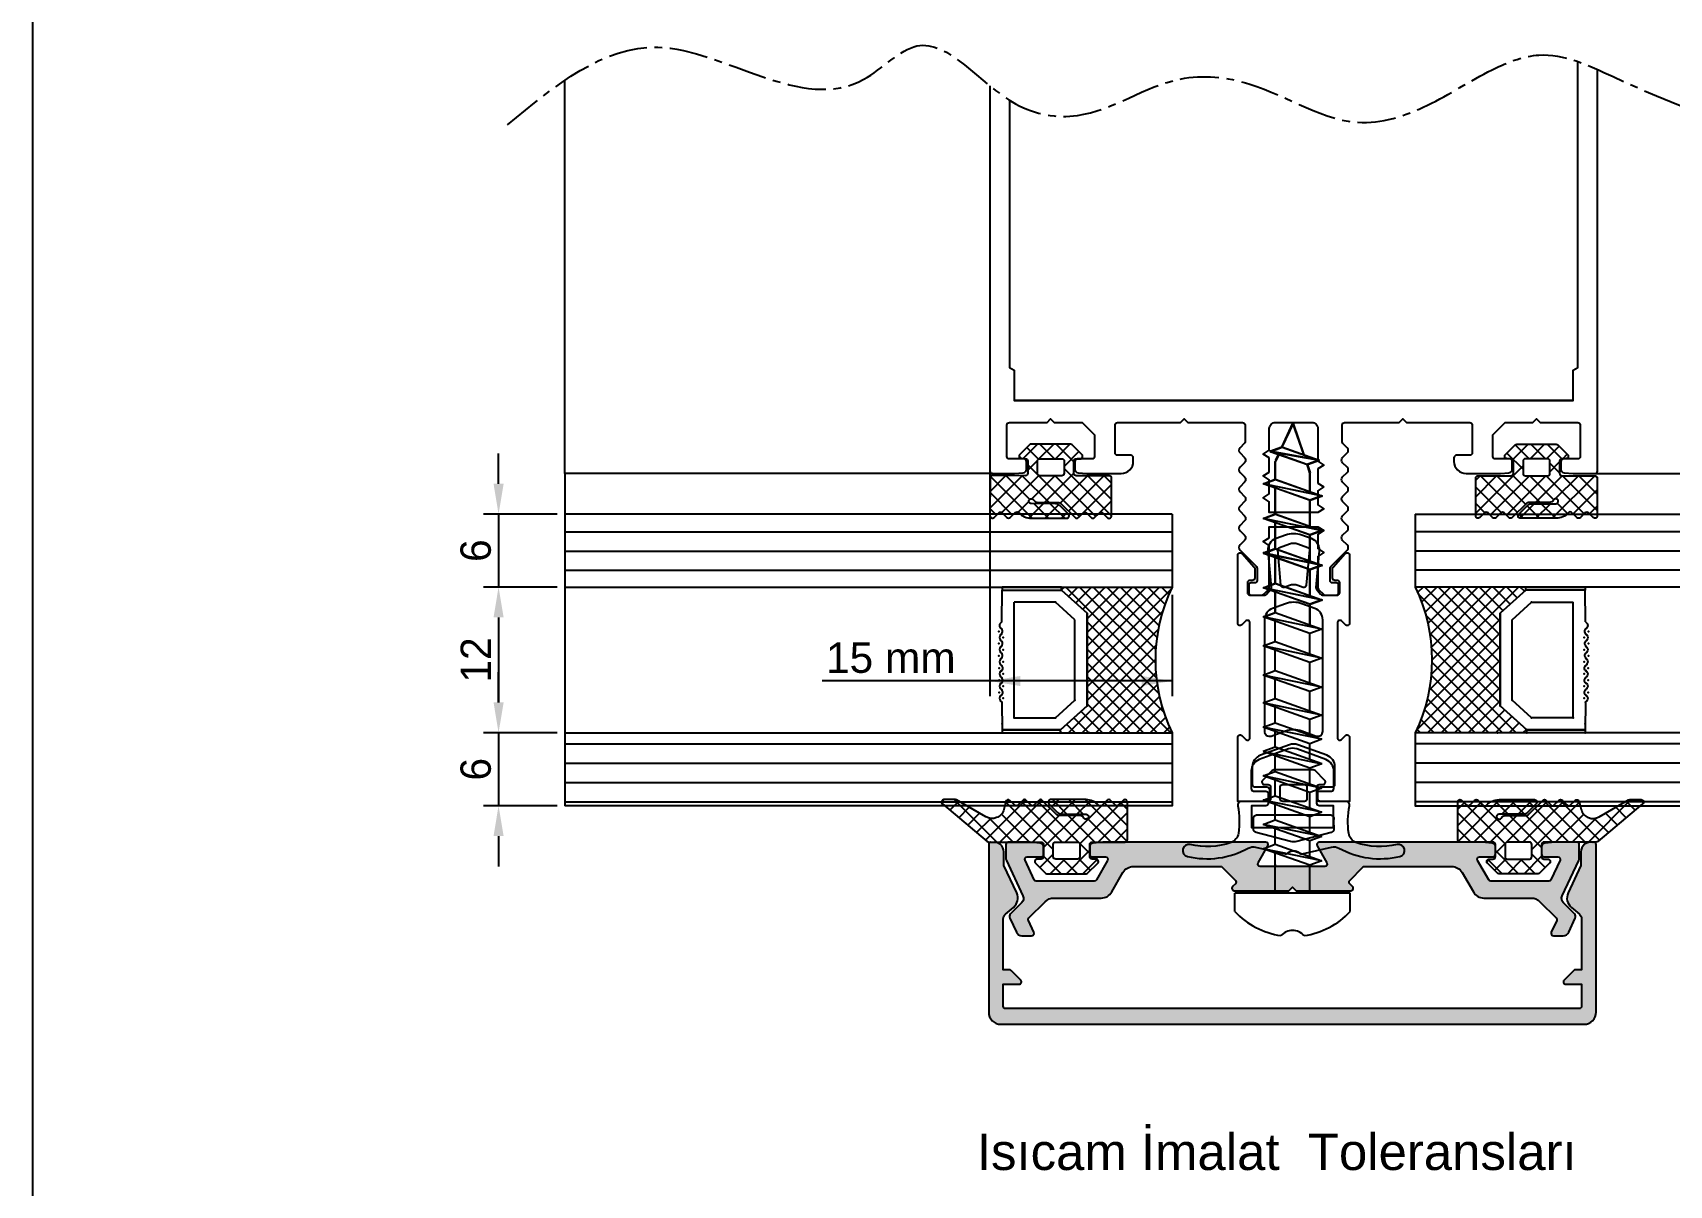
# Model space of a CAD drawing. Header units: millimetres. Extents: x 1489 to 1909, y -347 to 297.
# Drawn here: x 1489.2 to 1623.9, y -193.1 to -98.2 of the extents above; entities that cross this region are included whole.
import ezdxf

# ---------------------------------------------------------------- set-up
doc = ezdxf.new("R2010")
doc.units = ezdxf.units.MM
doc.header["$PDSIZE"] = -1
doc.linetypes.add('CENTER', pattern=[10.16, 6.35, -1.27, 1.27, -1.27])
for name, color, linetype in [('aksesuar', 1, 'Continuous'), ('ALUMINIUM', 30, 'Continuous'), ('Antet', 7, 'Continuous')]:
    doc.layers.add(name, color=color, linetype=linetype)
doc.dimstyles.new('ISO-25$0', dxfattribs={"dimtxt": 2.5, "dimasz": 2.5, "dimexe": 1.25, "dimexo": 0.625, "dimtad": 1, "dimtxsty": 'Standard', "dimcen": 2.5, "dimadec": 0, "dimazin": 0, "dimtfac": 1, "dimtmove": 0, "dimatfit": 3, "dimfxl": 1, "dimarcsym": 0})

# ---------------------------------------------------------------- blocks, each defined once
blk = doc.blocks.new('*D29')
at = {"layer": 'Antet', "color": 0, "linetype": 'ByBlock', "lineweight": -2}
for p, q in [((1527.54, -135.38), (1527.54, -132.88)), ((1532.36, -137.88), (1526.29, -137.88)), ((1527.54, -137.88), (1527.54, -143.88)), ((1532.36, -143.88), (1526.29, -143.88)), ((1527.54, -146.38), (1527.54, -148.88))]:
    blk.add_line(p, q, dxfattribs=at)
at = {"layer": 'Antet', "color": 0}
for points in [[(1527.13, -135.38), (1527.96, -135.38), (1527.54, -137.88)], [(1527.96, -146.38), (1527.13, -146.38), (1527.54, -143.88)]]:
    blk.add_solid(points, dxfattribs=at)
at = {"layer": 'Defpoints', "color": 0}
for p in [(1532.99, -137.88), (1527.54, -143.88), (1532.99, -143.88)]:
    blk.add_point(p, dxfattribs=at)
at = {"layer": 'Antet', "color": 0, "insert": (1525.67, -140.88), "char_height": 2.5, "attachment_point": 5, "rotation": 90}
blk.add_mtext('6', dxfattribs=at)
blk = doc.blocks.new('*D30')
at = {"layer": 'Antet', "color": 0, "linetype": 'ByBlock', "lineweight": -2}
for p, q in [((1532.36, -143.88), (1526.29, -143.88)), ((1527.54, -146.38), (1527.54, -153.38)), ((1532.36, -155.88), (1526.29, -155.88))]:
    blk.add_line(p, q, dxfattribs=at)
at = {"layer": 'Antet', "color": 0}
for points in [[(1527.96, -146.38), (1527.13, -146.38), (1527.54, -143.88)], [(1527.13, -153.38), (1527.96, -153.38), (1527.54, -155.88)]]:
    blk.add_solid(points, dxfattribs=at)
at = {"layer": 'Defpoints', "color": 0}
for p in [(1532.99, -143.88), (1527.54, -155.88), (1532.99, -155.88)]:
    blk.add_point(p, dxfattribs=at)
at = {"layer": 'Antet', "color": 0, "insert": (1525.67, -149.88), "char_height": 2.5, "attachment_point": 5, "rotation": 90}
blk.add_mtext('12', dxfattribs=at)
blk = doc.blocks.new('*D31')
at = {"layer": 'Antet', "color": 0, "linetype": 'ByBlock', "lineweight": -2}
for p, q in [((1527.54, -153.38), (1527.54, -150.88)), ((1532.36, -155.88), (1526.29, -155.88)), ((1527.54, -155.88), (1527.54, -161.88)), ((1532.36, -161.88), (1526.29, -161.88)), ((1527.54, -164.38), (1527.54, -166.88))]:
    blk.add_line(p, q, dxfattribs=at)
at = {"layer": 'Antet', "color": 0}
for points in [[(1527.13, -153.38), (1527.96, -153.38), (1527.54, -155.88)], [(1527.96, -164.38), (1527.13, -164.38), (1527.54, -161.88)]]:
    blk.add_solid(points, dxfattribs=at)
at = {"layer": 'Defpoints', "color": 0}
for p in [(1532.99, -155.88), (1527.54, -161.88), (1532.99, -161.88)]:
    blk.add_point(p, dxfattribs=at)
at = {"layer": 'Antet', "color": 0, "insert": (1525.67, -158.88), "char_height": 2.5, "attachment_point": 5, "rotation": 90}
blk.add_mtext('6', dxfattribs=at)
blk = doc.blocks.new('MN50.S.1')
at = {"color": 252}
blk.add_lwpolyline([(9907.25, 888.56), (9907.25, 1185.56), (10117.25, 1185.56), (10117.25, 888.56)], close=True, dxfattribs=at)
blk = doc.blocks.new('F01012')
at = {"layer": 'aksesuar', "color": 35, "flags": 128}
for points in [[(3699.68, 1203.67), (3699.68, 1206.77, 0.414214), (3699.48, 1206.97), (3696.78, 1206.97, -0.414214), (3696.58, 1207.17), (3696.58, 1208.17, -0.414214), (3696.78, 1208.37), (3697.1, 1208.37, 0.668179), (3697.24, 1208.71), (3696.44, 1209.51, 0.198912), (3696.3, 1209.57), (3693.06, 1209.57, 0.198912), (3692.92, 1209.51), (3692.12, 1208.71, 0.668179), (3692.26, 1208.37), (3692.58, 1208.37, -0.414214), (3692.78, 1208.17), (3692.78, 1207.17, -0.414214), (3692.58, 1206.97), (3689.88, 1206.97, 0.414214), (3689.68, 1206.77), (3689.68, 1203.67, 0.668179), (3690.02, 1203.53), (3690.41, 1203.91, -0.414214), (3690.69, 1203.91), (3691.07, 1203.53, 0.414214), (3691.35, 1203.53), (3691.76, 1203.93, -0.427607), (3692.05, 1203.92, 0.210768), (3693.08, 1203.47), (3696, 1203.47, 0.668179), (3696.14, 1203.81), (3695.43, 1204.52, 0.198912), (3695.07, 1204.67), (3693.08, 1204.67, -1.650385), (3693.25, 1204.98, 0.245393), (3693.66, 1204.77), (3695.35, 1204.77, -0.198912), (3695.49, 1204.71), (3696.68, 1203.53, 0.414214), (3696.96, 1203.53), (3697.34, 1203.91, -0.414214), (3697.63, 1203.91), (3698.01, 1203.53, 0.414214), (3698.29, 1203.53), (3698.67, 1203.91, -0.414214), (3698.96, 1203.91), (3699.34, 1203.53, 0.668179)], [(3693.58, 1207.17), (3693.58, 1208.17, -0.414214), (3693.78, 1208.37), (3695.58, 1208.37, -0.414214), (3695.78, 1208.17), (3695.78, 1207.17, -0.414214), (3695.58, 1206.97), (3693.78, 1206.97, -0.414214)]]:
    blk.add_lwpolyline(points, format="xyb", close=True, dxfattribs=at)
blk = doc.blocks.new('A08001')
at = {"color": 32}
for points in [[(2255.72, 1052.36), (2254.72, 1051.25, -0.687281), (2254.37, 1051.38), (2254.37, 1056.98, -0.668179), (2254.71, 1057.12), (2255.03, 1056.8, 0.668179), (2255.37, 1056.95), (2255.37, 1066.41, 0.668179), (2255.03, 1066.56), (2254.71, 1066.24, -0.668179), (2254.37, 1066.38), (2254.37, 1071.66), (2256.77, 1071.66, -0.414214), (2256.97, 1071.46), (2256.97, 1070.66, -0.414214), (2256.77, 1070.46), (2255.77, 1070.46, 0.414214), (2255.57, 1070.26), (2255.57, 1068.8, 0.315299), (2256.23, 1067.86), (2258.63, 1066.99, 0.176327), (2259.31, 1066.99), (2261.71, 1067.86, 0.315299), (2262.37, 1068.8), (2262.37, 1070.26, 0.414214), (2262.17, 1070.46), (2261.17, 1070.46, -0.414214), (2260.97, 1070.66), (2260.97, 1071.46, -0.414214), (2261.17, 1071.66), (2263.57, 1071.66), (2263.57, 1066.38, -0.668179), (2263.23, 1066.24), (2262.91, 1066.56, 0.668179), (2262.57, 1066.41), (2262.57, 1056.95, 0.668179), (2262.91, 1056.8), (2263.23, 1057.12, -0.668179), (2263.57, 1056.98), (2263.57, 1051.38, -0.687281), (2263.22, 1051.25), (2262.22, 1052.36, -0.185339), (2262.17, 1052.49), (2262.17, 1053.26, -0.414214), (2262.37, 1053.46), (2262.57, 1053.46, 0.414214), (2262.77, 1053.66), (2262.77, 1054.46, 0.414214), (2262.57, 1054.66), (2261.34, 1054.66, 0.221695), (2261.19, 1054.59), (2260.85, 1054.18, 0.198912), (2260.8, 1054.04), (2261.07, 1051.01, -0.339454), (2260.41, 1049.99), (2259.65, 1049.71, -0.176327), (2258.29, 1049.71), (2257.53, 1049.99, -0.339454), (2256.87, 1051.01), (2257.14, 1054.04, 0.198912), (2257.09, 1054.18), (2256.75, 1054.59, 0.221695), (2256.6, 1054.66), (2255.37, 1054.66, 0.414214), (2255.17, 1054.46), (2255.17, 1053.66, 0.414214), (2255.37, 1053.46), (2255.57, 1053.46, -0.414214), (2255.77, 1053.26), (2255.77, 1052.49, -0.185339)], [(2256.57, 1056.7, 0.315299), (2257.23, 1055.76), (2258.29, 1055.38, 0.176327), (2259.65, 1055.38), (2260.71, 1055.76, 0.315299), (2261.37, 1056.7), (2261.37, 1065.89, 0.520567), (2260.83, 1066.27), (2259.65, 1065.84, -0.176327), (2258.29, 1065.84), (2257.11, 1066.27, 0.520567), (2256.57, 1065.89)], [(2258.63, 1050.44), (2257.8, 1050.74, -0.339454), (2257.67, 1050.94), (2257.93, 1053.86, -0.493145), (2258.19, 1054.03), (2258.63, 1053.87, 0.176327), (2259.31, 1053.87), (2259.75, 1054.03, -0.493145), (2260.01, 1053.86), (2260.27, 1050.94, -0.339454), (2260.14, 1050.74), (2259.31, 1050.44, -0.176327)]]:
    blk.add_lwpolyline(points, format="xyb", close=True, dxfattribs=at)
at = {"layer": 'aksesuar', "color": 35}
for points in [[(2253.84, 1075.04, -0.258893), (2254.43, 1074.29, -0.088023), (2254.38, 1072.02, 0.47338), (2254.67, 1071.66), (2256.87, 1071.66, -0.414214), (2257.07, 1071.46), (2257.07, 1070.46, -0.414214), (2256.87, 1070.26), (2256.55, 1070.26, 0.668179), (2256.41, 1069.92), (2257.21, 1069.12, 0.198912), (2257.35, 1069.06), (2260.59, 1069.06, 0.198912), (2260.73, 1069.12), (2261.53, 1069.92, 0.668179), (2261.39, 1070.26), (2261.07, 1070.26, -0.414214), (2260.87, 1070.46), (2260.87, 1071.46, -0.414214), (2261.07, 1071.66), (2263.27, 1071.66, 0.47338), (2263.57, 1072.02, -0.088023), (2263.52, 1074.29, -0.258893), (2264.11, 1075.04, -0.144185), (2267.49, 1075.21, 1), (2267.72, 1076.18, 0.187591), (2262.7, 1075.5, -0.194429), (2262.1, 1075.42), (2259.67, 1075.98, 0.244698), (2259.49, 1075.94), (2259.42, 1075.88, -0.36397), (2258.52, 1075.88), (2258.45, 1075.94, 0.244698), (2258.27, 1075.98), (2255.84, 1075.42, -0.194429), (2255.24, 1075.5, 0.187591), (2250.22, 1076.18, 1), (2250.45, 1075.21, -0.144185)], [(2262.28, 1073.9, 0.025161), (2262.27, 1073.07, -0.425964), (2261.97, 1072.76), (2255.97, 1072.76, -0.425964), (2255.67, 1073.07, 0.025161), (2255.66, 1073.9, -0.356459), (2255.89, 1074.21), (2258.71, 1074.96, -0.131652), (2259.23, 1074.96), (2262.06, 1074.21, -0.356459)], [(2260.07, 1071.46), (2260.07, 1070.46, -0.414214), (2259.87, 1070.26), (2258.07, 1070.26, -0.414214), (2257.87, 1070.46), (2257.87, 1071.46, -0.414214), (2258.07, 1071.66), (2259.87, 1071.66, -0.414214)]]:
    blk.add_lwpolyline(points, format="xyb", close=True, dxfattribs=at)
blk = doc.blocks.new('V2 48 38')
at = {"layer": 'aksesuar', "color": 0}
for p, q in [((2469.93, 999.04), (2469.03, 997.07)), ((2469.97, 999.01), (2469.06, 997.05)), ((2469.93, 999.04), (2470.83, 996.45)), ((2469.97, 999.01), (2470.86, 996.43)), ((2468.05, 996.72), (2469.05, 997.08)), ((2468.08, 996.69), (2469.08, 997.06)), ((2469.05, 997.08), (2472.11, 995.99)), ((2469.08, 997.06), (2472.15, 995.97)), ((2472.11, 995.99), (2468.05, 996.72)), ((2471.11, 995.63), (2468.05, 996.72)), ((2471.15, 995.61), (2468.08, 996.69)), ((2472.15, 995.97), (2468.08, 996.69)), ((2468.51, 994.42), (2468.51, 995.89)), ((2468.75, 996.47), (2468.53, 995.98)), ((2468.54, 994.4), (2468.54, 995.87)), ((2468.79, 996.44), (2468.56, 995.96)), ((2472.11, 995.99), (2471.11, 995.63)), ((2471.11, 995.63), (2471.34, 994.96)), ((2472.15, 995.97), (2471.15, 995.61)), ((2471.15, 995.61), (2471.38, 994.94)), ((2467.51, 994.05), (2468.51, 994.42)), ((2467.54, 994.03), (2468.54, 994.4)), ((2468.51, 994.42), (2472.35, 993.05)), ((2468.51, 994.42), (2472.35, 993.05)), ((2468.54, 994.4), (2472.39, 993.03)), ((2468.54, 994.4), (2472.39, 993.03)), ((2471.35, 993.41), (2471.35, 994.9)), ((2471.39, 993.39), (2471.39, 994.87)), ((2472.35, 993.05), (2467.51, 994.05)), ((2471.35, 992.69), (2467.51, 994.05)), ((2471.39, 992.67), (2467.54, 994.03)), ((2472.39, 993.03), (2467.54, 994.03)), ((2468.51, 991.56), (2468.51, 993.7)), ((2468.54, 991.54), (2468.54, 993.68)), ((2472.35, 993.05), (2471.35, 992.69)), ((2472.39, 993.03), (2471.39, 992.67)), ((2467.51, 991.2), (2468.51, 991.56)), ((2467.54, 991.18), (2468.54, 991.54)), ((2468.51, 991.56), (2472.35, 990.2)), ((2468.51, 991.56), (2472.35, 990.2)), ((2468.54, 991.54), (2472.39, 990.18)), ((2468.54, 991.54), (2472.39, 990.18)), ((2471.35, 990.55), (2471.35, 992.69)), ((2471.39, 990.53), (2471.39, 992.67)), ((2471.35, 989.84), (2467.51, 991.2)), ((2472.35, 990.2), (2467.51, 991.2)), ((2471.39, 989.81), (2467.54, 991.18)), ((2472.39, 990.18), (2467.54, 991.18)), ((2468.51, 988.71), (2468.51, 990.85)), ((2468.54, 988.69), (2468.54, 990.82)), ((2472.35, 990.2), (2471.35, 989.84)), ((2472.39, 990.18), (2471.39, 989.81)), ((2471.35, 987.7), (2471.35, 989.84)), ((2471.39, 987.68), (2471.39, 989.81)), ((2467.51, 988.35), (2468.51, 988.71)), ((2472.35, 987.35), (2467.51, 988.35)), ((2471.35, 986.98), (2467.51, 988.35)), ((2467.54, 988.32), (2468.54, 988.69)), ((2471.39, 986.96), (2467.54, 988.32)), ((2472.39, 987.32), (2467.54, 988.32)), ((2468.51, 988.71), (2472.35, 987.35)), ((2468.51, 988.71), (2472.35, 987.35)), ((2468.51, 985.86), (2468.51, 987.99)), ((2468.54, 988.69), (2472.39, 987.32)), ((2468.54, 988.69), (2472.39, 987.32)), ((2468.54, 985.83), (2468.54, 987.97)), ((2472.35, 987.35), (2471.35, 986.98)), ((2471.35, 984.85), (2471.35, 986.98)), ((2472.39, 987.32), (2471.39, 986.96)), ((2471.39, 984.82), (2471.39, 986.96)), ((2467.51, 985.49), (2468.51, 985.86)), ((2471.35, 984.13), (2467.51, 985.49)), ((2472.35, 984.49), (2467.51, 985.49)), ((2467.54, 985.47), (2468.54, 985.83)), ((2471.39, 984.11), (2467.54, 985.47)), ((2472.39, 984.47), (2467.54, 985.47)), ((2468.51, 985.86), (2472.35, 984.49)), ((2468.51, 985.86), (2472.35, 984.49)), ((2468.51, 983.46), (2468.51, 985.14)), ((2468.54, 985.83), (2472.39, 984.47)), ((2468.54, 985.83), (2472.39, 984.47)), ((2468.54, 983.44), (2468.54, 985.11)), ((2467.51, 983.09), (2468.51, 983.46)), ((2467.54, 983.07), (2468.54, 983.44)), ((2468.51, 983.46), (2472.35, 982.09)), ((2468.51, 983.46), (2472.35, 982.09)), ((2472.35, 984.49), (2471.35, 984.13)), ((2471.35, 982.45), (2471.35, 984.13)), ((2472.39, 984.47), (2471.39, 984.11)), ((2471.39, 982.43), (2471.39, 984.11)), ((2472.35, 982.09), (2467.51, 983.09)), ((2471.35, 981.73), (2467.51, 983.09)), ((2468.51, 981.06), (2468.51, 982.74)), ((2472.35, 982.09), (2471.35, 981.73)), ((2467.51, 980.7), (2468.51, 981.06)), ((2472.35, 979.7), (2467.51, 980.7)), ((2471.35, 979.33), (2467.51, 980.7)), ((2468.51, 981.06), (2472.35, 979.7)), ((2468.51, 981.06), (2472.35, 979.7)), ((2471.35, 980.05), (2471.35, 981.73)), ((2468.51, 978.67), (2468.51, 980.34)), ((2472.35, 979.7), (2471.35, 979.33)), ((2467.51, 978.3), (2468.51, 978.67)), ((2472.35, 977.3), (2467.51, 978.3)), ((2471.35, 976.94), (2467.51, 978.3)), ((2468.51, 978.67), (2472.35, 977.3)), ((2471.35, 977.66), (2471.35, 979.33)), ((2468.51, 976.37), (2468.51, 977.95)), ((2472.35, 977.3), (2471.35, 976.94)), ((2471.35, 975.36), (2471.35, 976.94)), ((2467.51, 976.01), (2468.51, 976.37)), ((2472.35, 975.01), (2467.51, 976.01)), ((2471.35, 974.64), (2467.51, 976.01)), ((2468.51, 976.37), (2472.35, 975.01)), ((2468.51, 974.37), (2468.51, 975.65)), ((2467.51, 974.01), (2468.51, 974.37)), ((2471.35, 972.64), (2467.51, 974.01)), ((2472.35, 973.01), (2467.51, 974.01)), ((2468.51, 974.37), (2472.35, 973.01)), ((2468.51, 974.37), (2472.35, 973.01)), ((2472.35, 975.01), (2471.35, 974.64)), ((2471.35, 973.36), (2471.35, 974.64)), ((2468.51, 972.37), (2468.51, 973.65)), ((2472.35, 973.01), (2471.35, 972.64)), ((2471.35, 971.36), (2471.35, 972.64)), ((2468.51, 972.37), (2467.51, 972.01)), ((2467.51, 972.01), (2472.35, 971)), ((2471.35, 970.64), (2467.51, 972.01)), ((2472.35, 971), (2468.51, 972.37)), ((2468.51, 970.37), (2468.51, 971.65)), ((2467.51, 970), (2468.51, 970.37)), ((2472.35, 969), (2467.51, 970)), ((2471.35, 968.64), (2467.51, 970)), ((2468.51, 970.37), (2472.35, 969)), ((2472.35, 971), (2471.35, 970.64)), ((2471.35, 969.36), (2471.35, 970.64)), ((2468.51, 968.37), (2468.51, 969.65)), ((2472.35, 969), (2471.35, 968.64)), ((2471.35, 967.36), (2471.35, 968.64)), ((2467.51, 968), (2468.51, 968.37)), ((2472.35, 967), (2467.51, 968)), ((2471.35, 966.64), (2467.51, 968)), ((2468.51, 968.37), (2472.35, 967)), ((2468.51, 966.37), (2468.51, 967.65)), ((2467.51, 966), (2468.51, 966.37)), ((2472.35, 965), (2467.51, 966)), ((2471.35, 964.64), (2467.51, 966)), ((2468.51, 966.37), (2472.35, 965)), ((2472.35, 967), (2471.35, 966.64)), ((2471.35, 965.36), (2471.35, 966.64)), ((2468.51, 964.37), (2468.51, 965.65)), ((2472.35, 965), (2471.35, 964.64)), ((2471.35, 963.36), (2471.35, 964.64)), ((2467.51, 964), (2468.51, 964.37)), ((2472.35, 963), (2467.51, 964)), ((2471.35, 962.64), (2467.51, 964)), ((2468.51, 964.37), (2472.35, 963)), ((2468.51, 960.33), (2468.51, 963.65)), ((2468.51, 962.71), (2468.51, 963.65)), ((2468.51, 962.71), (2468.51, 962.57)), ((2468.51, 962.71), (2468.51, 962.57)), ((2468.51, 962.71), (2468.51, 962.71)), ((2468.51, 962.71), (2468.51, 962.71)), ((2472.35, 963), (2471.35, 962.64)), ((2471.35, 960.33), (2471.35, 962.64)), ((2471.35, 962.62), (2471.35, 962.64)), ((2474.68, 960.33), (2465.18, 960.33)), ((2465.18, 958.83), (2465.18, 960.33)), ((2474.68, 958.83), (2474.68, 960.33))]:
    blk.add_line(p, q, dxfattribs=at)
for centre, radius, start, end in [((2468.71, 995.89), 0.2, 155.3251, 180), ((2468.74, 995.87), 0.2, 155.3251, 180), ((2471.15, 994.9), 0.2, 0, 19.1116), ((2471.19, 994.87), 0.2, 0, 19.1116), ((2469.93, 963.31), 6.53, 223.312, 261.5928), ((2469.93, 963.31), 6.53, 278.4072, 316.688), ((2469.93, 955.97), 1.3, 42.6849, 137.3151)]:
    blk.add_arc(centre, radius, start, end, dxfattribs=at)
blk = doc.blocks.new('6 12 6 1. CAM')
at = {"layer": 'aksesuar'}
h = blk.add_hatch(dxfattribs=at)
h.set_pattern_fill('ANSI31', color=140, scale=0.5, angle=135, style=0)
h.set_pattern_definition([(180, (5129.9152, 276.5993), (-3e-16, -1.5875), [])])
h.paths.add_polyline_path([(2458.93, 1167.33), (2458.93, 1173.33), (2408.93, 1173.33), (2408.93, 1167.33)])
h.paths.add_polyline_path([(2408.93, 1191.33), (2408.93, 1185.33), (2458.93, 1185.33), (2458.93, 1191.33)])
h = blk.add_hatch(dxfattribs=at)
h.set_pattern_fill('ANSI37', color=0, scale=0.25, style=0)
h.set_pattern_definition([(315, (4538.7771, 1285.1692), (-0.561266, -0.561266), []), (225, (4538.7771, 1285.1692), (-0.561266, 0.561266), [])])
h.paths.add_polyline_path([(2451.93, 1175.56), (2451.93, 1183.19), (2449.83, 1185.08), (2449.83, 1185.33), (2458.93, 1185.33, 0.22997), (2458.93, 1173.33), (2449.73, 1173.33), (2449.73, 1173.58)])
at = {"color": 4, "linetype": 'Continuous'}
for p, q in [((2444.93, 1185.08), (2449.83, 1185.08)), ((2449.83, 1185.08), (2451.93, 1183.19)), ((2445.92, 1174.58), (2445.92, 1184.08)), ((2449.34, 1184.08), (2445.92, 1184.08)), ((2450.93, 1182.64), (2449.34, 1184.08)), ((2444.91, 1181.86), (2444.8, 1181.97)), ((2444.91, 1181.86), (2444.8, 1181.97)), ((2444.81, 1181.39), (2444.88, 1181.47)), ((2450.93, 1176.02), (2450.93, 1182.64)), ((2444.91, 1180.86), (2444.8, 1180.97)), ((2444.81, 1180.39), (2444.88, 1180.47)), ((2444.91, 1179.86), (2444.8, 1179.97)), ((2444.91, 1178.86), (2444.8, 1178.97)), ((2444.81, 1179.39), (2444.88, 1179.47)), ((2444.91, 1177.86), (2444.8, 1177.97)), ((2444.81, 1178.39), (2444.88, 1178.47)), ((2444.81, 1178.39), (2444.89, 1178.43)), ((2444.81, 1177.39), (2444.89, 1177.43)), ((2444.91, 1176.86), (2444.8, 1176.97)), ((2444.81, 1176.39), (2444.89, 1176.43)), ((2449.34, 1174.58), (2450.93, 1176.02)), ((2444.91, 1175.86), (2444.8, 1175.97)), ((2444.91, 1175.86), (2444.93, 1173.58)), ((2445.92, 1174.58), (2449.34, 1174.58))]:
    blk.add_line(p, q, dxfattribs=at)
at = {"color": 4}
blk.add_line((2444.93, 1173.58), (2449.73, 1173.58), dxfattribs=at)
at = {"color": 4, "linetype": 'Continuous'}
blk.add_lwpolyline([(2451.93, 1175.56), (2451.93, 1183.19), (2451.93, 1175.56), (2449.73, 1173.58)], close=True, dxfattribs=at)
for centre, start, end in [((2445.02, 1182.18), 111.5459, 223.5399), ((2445.02, 1182.18), 111.5459, 223.5399), ((2444.67, 1181.68), 314.9638, 37.8313), ((2445.02, 1181.18), 134.9638, 223.5399), ((2445.02, 1180.18), 134.9638, 223.5399), ((2444.67, 1180.68), 314.9638, 37.8313), ((2445.02, 1179.18), 134.9638, 223.5399), ((2444.67, 1179.68), 314.9638, 37.8313), ((2444.69, 1178.66), 311.5284, 43.5399), ((2445.02, 1178.18), 134.9638, 223.5399), ((2445.02, 1177.18), 134.9638, 223.5399), ((2444.69, 1177.66), 311.5284, 43.5399), ((2444.69, 1177.66), 311.5284, 43.5399), ((2445.02, 1176.18), 134.9638, 223.5399), ((2444.69, 1176.66), 311.5284, 43.5399)]:
    blk.add_arc(centre, 0.3, start, end, dxfattribs=at)
for p in [(2449.34, 1184.08), (2444.67, 1181.68), (2444.67, 1181.68), (2444.67, 1181.68), (2444.8, 1181.97), (2444.8, 1181.97), (2444.8, 1181.97), (2444.8, 1181.97), (2444.88, 1181.47), (2444.88, 1181.47), (2444.91, 1181.86), (2444.91, 1181.86), (2444.91, 1181.86), (2444.91, 1181.86), (2444.67, 1180.68), (2444.67, 1180.68), (2444.8, 1180.97), (2444.8, 1180.97), (2444.81, 1181.39), (2444.81, 1181.39), (2444.81, 1180.39), (2444.81, 1180.39), (2444.88, 1180.47), (2444.88, 1180.47), (2444.91, 1180.86), (2444.91, 1180.86), (2445.02, 1181.18), (2445.02, 1181.18), (2445.02, 1181.18), (2445.02, 1180.18), (2445.02, 1180.18), (2445.02, 1180.18), (2444.67, 1179.68), (2444.67, 1179.68), (2444.67, 1179.68), (2444.8, 1179.97), (2444.8, 1179.97), (2444.8, 1178.97), (2444.8, 1178.97), (2444.81, 1179.39), (2444.81, 1179.39), (2444.88, 1179.47), (2444.88, 1179.47), (2444.91, 1179.86), (2444.91, 1179.86), (2444.91, 1178.86), (2444.91, 1178.86), (2445.02, 1179.18), (2445.02, 1179.18), (2445.02, 1179.18), (2444.69, 1178.66), (2444.69, 1178.66), (2444.69, 1178.66), (2444.69, 1177.66), (2444.69, 1177.66), (2444.69, 1177.66), (2444.69, 1177.66), (2444.69, 1177.66), (2444.69, 1177.66), (2444.8, 1177.97), (2444.8, 1177.97), (2444.81, 1178.39), (2444.81, 1178.39), (2444.81, 1178.39), (2444.81, 1177.39), (2444.81, 1177.39), (2444.88, 1178.47), (2444.88, 1178.47), (2444.89, 1178.43), (2444.89, 1178.43), (2444.89, 1177.43), (2444.89, 1177.43), (2444.89, 1177.43), (2444.91, 1177.86), (2444.91, 1177.86), (2444.91, 1177.86), (2445.02, 1178.18), (2445.02, 1178.18), (2444.69, 1176.66), (2444.69, 1176.66), (2444.69, 1176.66), (2444.8, 1176.97), (2444.8, 1176.97), (2444.81, 1176.39), (2444.81, 1176.39), (2444.89, 1176.43), (2444.89, 1176.43), (2444.91, 1176.86), (2444.91, 1176.86), (2445.02, 1177.18), (2445.02, 1177.18), (2445.02, 1177.18), (2445.02, 1176.18), (2445.02, 1176.18), (2450.93, 1176.02), (2450.93, 1176.02), (2444.8, 1175.97), (2444.8, 1175.97), (2444.91, 1175.86), (2444.91, 1175.86), (2451.93, 1175.56), (2451.93, 1175.56), (2444.93, 1174.08), (2444.93, 1174.08), (2445.92, 1174.58), (2449.34, 1174.58)]:
    blk.add_point(p, dxfattribs=at)
at = {"color": 7, "linetype": 'Continuous'}
for p in [(2444.93, 1173.33), (2449.73, 1173.33), (2449.73, 1173.33), (2452.14, 1173.33)]:
    blk.add_point(p, dxfattribs=at)
at = {"layer": 'aksesuar', "color": 140}
for p, q in [((2408.93, 1191.33), (2408.93, 1167.33)), ((2458.93, 1191.33), (2458.93, 1185.33)), ((2458.93, 1191.33), (2458.93, 1185.33)), ((2458.93, 1173.33), (2458.93, 1167.33)), ((2458.93, 1167.33), (2408.93, 1167.33))]:
    blk.add_line(p, q, dxfattribs=at)
at = {"layer": 'aksesuar', "color": 4, "linetype": 'Continuous'}
blk.add_line((2444.91, 1182.46), (2444.93, 1185.08), dxfattribs=at)
at = {"layer": 'aksesuar', "color": 140}
for points in [[(2458.93, 1191.33), (2408.93, 1191.33)], [(2458.93, 1191.33), (2408.93, 1191.33)], [(2408.93, 1185.33), (2458.93, 1185.33)], [(2408.93, 1185.33), (2458.93, 1185.33)], [(2408.93, 1173.33), (2458.93, 1173.33)], [(2458.93, 1173.33), (2458.93, 1167.33), (2408.93, 1167.33)], [(2458.93, 1167.33), (2408.93, 1167.33)], [(2458.93, 1167.33), (2408.93, 1167.33)]]:
    blk.add_lwpolyline(points, dxfattribs=at)
blk.add_arc((2471.29, 1179.33), 13.74, 154.0977, 205.9023, dxfattribs=at)
at = {"layer": 'ALUMINIUM'}
for points in [[(2449.83, 1185.08), (2449.83, 1185.33), (2444.93, 1185.33), (2444.93, 1185.08)], [(2444.93, 1173.58), (2444.93, 1173.33), (2449.73, 1173.33), (2449.73, 1173.58)]]:
    blk.add_lwpolyline(points, close=True, dxfattribs=at)
blk = doc.blocks.new('F02009')
at = {"layer": 'aksesuar', "color": 35, "flags": 128}
for points in [[(1949.61, 989.24, -0.493145), (1951.08, 989.84), (1953.5, 988.45, 0.131652), (1953.6, 988.42), (1954.54, 988.42, 0.700208), (1954.66, 988.77), (1950.97, 991.87, 0.176327), (1950.84, 991.92), (1946.54, 991.92, -0.414214), (1946.34, 992.12), (1946.34, 993.12, -0.414214), (1946.54, 993.32), (1946.86, 993.32, 0.668179), (1947, 993.66), (1946.2, 994.46, 0.198912), (1946.06, 994.52), (1942.82, 994.52, 0.198912), (1942.68, 994.46), (1941.88, 993.66, 0.668179), (1942.02, 993.32), (1942.34, 993.32, -0.414214), (1942.54, 993.12), (1942.54, 992.12, -0.414214), (1942.34, 991.92), (1939.64, 991.92, 0.414214), (1939.44, 991.72), (1939.44, 988.62, 0.668179), (1939.78, 988.48), (1940.17, 988.86, -0.414214), (1940.45, 988.86), (1940.83, 988.48, 0.414214), (1941.11, 988.48), (1941.52, 988.88, -0.427607), (1941.81, 988.88, 0.210768), (1942.84, 988.42), (1945.76, 988.42, 0.668179), (1945.9, 988.76), (1945.19, 989.48, 0.198912), (1944.83, 989.62), (1942.84, 989.62, -1.650385), (1943.01, 989.94, 0.245393), (1943.42, 989.72), (1945.11, 989.72, -0.198912), (1945.25, 989.66), (1946.44, 988.48, 0.414214), (1946.72, 988.48), (1947.1, 988.86, -0.414214), (1947.39, 988.86), (1947.77, 988.48, 0.414214), (1948.05, 988.48), (1948.43, 988.86, -0.414214), (1948.72, 988.86), (1949.1, 988.48, 0.57735), (1949.44, 988.57)], [(1943.34, 993.12, -0.414214), (1943.54, 993.32), (1945.34, 993.32, -0.414214), (1945.54, 993.12), (1945.54, 992.12, -0.414214), (1945.34, 991.92), (1943.54, 991.92, -0.414214), (1943.34, 992.12)]]:
    blk.add_lwpolyline(points, format="xyb", close=True, dxfattribs=at)
blk = doc.blocks.new('50MN72')
at = {"color": 252, "ltscale": 10}
blk.add_lwpolyline([(1337.57, 771.25), (1336.83, 772.85, -0.548619), (1337.01, 773.14), (1338.15, 773.14, 0.414214), (1338.35, 773.34), (1338.35, 773.97, 0.388879), (1338.07, 774.26), (1337.26, 774.34, 0.02182), (1337.25, 774.34), (1335.45, 774.34, 0.414214), (1335.25, 774.14), (1335.25, 773.04, 0.109518), (1335.29, 772.83), (1336.65, 769.91, -0.315299), (1336.55, 769.35), (1335.63, 768.43, 0.315299), (1335.57, 768.09), (1336.12, 766.93, 0.291473), (1336.57, 766.64), (1337.37, 766.64, 0.548619), (1337.55, 766.92), (1337.11, 767.88, -0.315299), (1337.15, 768.1), (1338.49, 769.44, -0.198912), (1339.2, 769.74), (1343.1, 769.74, 0.267949), (1343.97, 770.24), (1344.89, 771.84, -0.267949), (1345.76, 772.34), (1352.91, 772.34, -0.198912), (1353.05, 772.28), (1354.14, 771.19, -0.414214), (1354.14, 770.91), (1353.91, 770.68, 0.668179), (1354.05, 770.34), (1358.55, 770.34), (1358.85, 770.64), (1359.15, 770.34), (1363.65, 770.34, 0.668179), (1363.79, 770.68), (1363.56, 770.91, -0.414214), (1363.56, 771.19), (1364.64, 772.28, -0.198912), (1364.79, 772.34), (1371.94, 772.34, -0.267949), (1372.8, 771.84), (1373.73, 770.24, 0.267949), (1374.59, 769.74), (1378.5, 769.74, -0.198912), (1379.21, 769.44), (1380.55, 768.1, -0.315299), (1380.59, 767.88), (1380.14, 766.92, 0.548619), (1380.32, 766.64), (1381.12, 766.64, 0.291473), (1381.58, 766.93), (1382.12, 768.09, 0.315299), (1382.06, 768.43), (1381.14, 769.35, -0.315299), (1381.04, 769.91), (1382.4, 772.83, 0.109518), (1382.45, 773.04), (1382.45, 774.14, 0.414214), (1382.25, 774.34), (1380.45, 774.34, 0.02182), (1380.43, 774.34), (1379.62, 774.26, 0.388879), (1379.35, 773.97), (1379.35, 773.34, 0.414214), (1379.55, 773.14), (1380.69, 773.14, -0.548619), (1380.87, 772.85), (1380.12, 771.25, -0.291473), (1379.94, 771.14), (1375.17, 771.14, -0.267949), (1375, 771.24), (1374.07, 772.84, -0.57735), (1374.25, 773.14), (1375.35, 773.14, 0.414214), (1375.55, 773.34), (1375.55, 773.97, 0.388879), (1375.27, 774.26), (1374.46, 774.34, 0.02182), (1374.45, 774.34), (1361.05, 774.34, 0.57735), (1360.87, 774.04), (1361.68, 772.64, -0.57735), (1361.51, 772.34), (1356.18, 772.34, -0.57735), (1356.01, 772.64), (1356.82, 774.04, 0.57735), (1356.65, 774.34), (1343.25, 774.34, 0.02182), (1343.23, 774.34), (1342.42, 774.26, 0.388879), (1342.15, 773.97), (1342.15, 773.34, 0.414214), (1342.35, 773.14), (1343.45, 773.14, -0.57735), (1343.62, 772.84), (1342.7, 771.24, -0.267949), (1342.52, 771.14), (1337.75, 771.14, -0.291473)], format="xyb", close=True, dxfattribs=at)
blk = doc.blocks.new('50MN67')
at = {"color": 252, "ltscale": 10}
blk.add_lwpolyline([(1120.56, 1073.78), (1120.56, 1059.98, 0.544797), (1120.84, 1059.8, 0.47748), (1121.81, 1060.58), (1121.81, 1061.69), (1122.87, 1063.96, 0.339454), (1122.6, 1065.15), (1121.94, 1065.7, -0.221695), (1121.76, 1066.09), (1121.76, 1070.28), (1122.26, 1070.28, 0.198912), (1122.4, 1070.34), (1123.2, 1071.14, 0.668179), (1123.06, 1071.48), (1121.76, 1071.48), (1121.76, 1073.28, -0.414214), (1121.96, 1073.48), (1169.16, 1073.48, -0.414214), (1169.36, 1073.28), (1169.36, 1071.48), (1168.06, 1071.48, 0.668179), (1167.92, 1071.14), (1168.72, 1070.34, 0.198912), (1168.86, 1070.28), (1169.36, 1070.28), (1169.36, 1066.09, -0.221695), (1169.18, 1065.7), (1168.52, 1065.15, 0.339454), (1168.25, 1063.96), (1169.31, 1061.69), (1169.31, 1060.58, 0.47748), (1170.28, 1059.8, 0.544797), (1170.56, 1059.98), (1170.56, 1073.78, 0.414214), (1169.56, 1074.78), (1121.56, 1074.78, 0.414214)], format="xyb", close=True, dxfattribs=at)
blk = doc.blocks.new('*D39')
at = {"layer": 'aksesuar', "color": 0, "linetype": 'ByBlock', "lineweight": -2}
for p, q in [((1567.99, -129.31), (1567.99, -152.86)), ((1582.99, -144.51), (1582.99, -152.86)), ((1582.99, -151.61), (1554.17, -151.61)), ((1580.49, -151.61), (1570.49, -151.61))]:
    blk.add_line(p, q, dxfattribs=at)
at = {"layer": 'aksesuar', "color": 0}
for points in [[(1570.49, -151.2), (1570.49, -152.03), (1567.99, -151.61)], [(1580.49, -152.03), (1580.49, -151.2), (1582.99, -151.61)]]:
    blk.add_solid(points, dxfattribs=at)
at = {"layer": 'Defpoints', "color": 0}
for p in [(1567.99, -128.68), (1582.99, -143.88), (1567.99, -151.61)]:
    blk.add_point(p, dxfattribs=at)
at = {"layer": 'aksesuar', "color": 0, "insert": (1559.83, -149.71), "char_height": 2.5, "attachment_point": 5}
blk.add_mtext('{\\fArial|b0|i0|c0|p0;15 mm}', dxfattribs=at)

msp = doc.modelspace()

# ---------------------------------------------------------------- hatches: boundary and pattern name
at = {"ltscale": 10}
h = msp.add_hatch(color=252, dxfattribs=at)
h.paths.add_polyline_path([(1616.687, -175.382), (1616.187, -175.382, 0.1989124), (1616.046, -175.441), (1615.246, -176.241, 0.6681786), (1615.387, -176.582), (1616.687, -176.582), (1616.687, -178.382, -0.4142136), (1616.487, -178.582), (1612.877, -178.582), (1616.836, -179.882), (1616.887, -179.882, 0.4142136), (1617.887, -178.882), (1617.887, -165.082, 0.5447975), (1617.605, -164.9, 0.47748), (1616.637, -165.682), (1616.637, -166.793), (1615.581, -169.058, 0.3394543), (1615.844, -170.247), (1616.508, -170.804, -0.2216947), (1616.687, -171.187)])
h.paths.add_polyline_path([(1616.836, -179.882), (1612.877, -178.582), (1586.618, -178.582), (1586.493, -179.882)])
h.paths.add_polyline_path([(1569.287, -178.582, -0.4142136), (1569.087, -178.382), (1569.087, -176.582), (1570.387, -176.582, 0.6681786), (1570.528, -176.241), (1569.728, -175.441, 0.1989124), (1569.587, -175.382), (1569.087, -175.382), (1569.087, -171.187, -0.2216947), (1569.266, -170.804), (1569.787, -170.367), (1567.887, -171.008), (1567.887, -178.882, 0.4142136), (1568.887, -179.882), (1586.493, -179.882), (1586.618, -178.582)])
h.paths.add_polyline_path([(1567.887, -171.008), (1569.787, -170.367), (1569.93, -170.247, 0.3394543), (1570.193, -169.058), (1569.137, -166.793), (1569.137, -165.682, 0.47748), (1568.169, -164.9, 0.5447975), (1567.887, -165.082)])
msp.add_hatch(color=252, dxfattribs=at).paths.add_polyline_path([(1612.549, -169.485, -0.1989124), (1613.256, -169.778), (1614.596, -171.118, -0.3152988), (1614.636, -171.344), (1614.19, -172.3, 0.5486188), (1614.371, -172.585), (1615.173, -172.585, 0.2914734), (1615.626, -172.296), (1616.169, -171.132, 0.3152988), (1616.109, -170.793), (1615.191, -169.875, -0.3152988), (1615.092, -169.31), (1616.45, -166.396, 0.1095178), (1616.497, -166.185), (1616.497, -165.085, 0.4142136), (1616.297, -164.885), (1614.497, -164.885, 0.0218201), (1614.48, -164.886), (1613.671, -164.956, 0.3888787), (1613.397, -165.255), (1613.397, -165.885, 0.4142136), (1613.597, -166.085), (1614.737, -166.085, -0.5486188), (1614.918, -166.369), (1614.172, -167.969, -0.2914734), (1613.991, -168.085), (1609.221, -168.085, -0.2679492), (1609.048, -167.985), (1608.124, -166.385, -0.5773503), (1608.297, -166.085), (1609.397, -166.085, 0.4142136), (1609.597, -165.885), (1609.597, -165.255, 0.3888787), (1609.323, -164.956), (1608.514, -164.886, 0.0218201), (1608.497, -164.885), (1595.097, -164.885, 0.5773503), (1594.924, -165.185), (1595.732, -166.585, -0.5773503), (1595.559, -166.885), (1590.235, -166.885, -0.5773503), (1590.062, -166.585), (1590.87, -165.185, 0.5773503), (1590.697, -164.885), (1577.297, -164.885, 0.0218201), (1577.28, -164.886), (1576.471, -164.956, 0.3888787), (1576.197, -165.255), (1576.197, -165.885, 0.4142136), (1576.397, -166.085), (1577.497, -166.085, -0.5773503), (1577.67, -166.385), (1576.746, -167.985, -0.2679492), (1576.573, -168.085), (1571.803, -168.085, -0.2914734), (1571.622, -167.969), (1570.876, -166.369, -0.5486188), (1571.057, -166.085), (1572.197, -166.085, 0.4142136), (1572.397, -165.885), (1572.397, -165.255, 0.3888787), (1572.123, -164.956), (1571.314, -164.886, 0.0218201), (1571.297, -164.885), (1569.497, -164.885, 0.4142136), (1569.297, -165.085), (1569.297, -166.185, 0.1095178), (1569.344, -166.396), (1570.703, -169.31, -0.3152988), (1570.603, -169.875), (1569.685, -170.793, 0.3152988), (1569.625, -171.132), (1570.168, -172.296, 0.2914734), (1570.621, -172.585), (1571.423, -172.585, 0.5486188), (1571.604, -172.3), (1571.158, -171.344, -0.3152988), (1571.198, -171.118), (1572.538, -169.778, -0.1989124), (1573.246, -169.485), (1577.151, -169.485, 0.2679492), (1578.017, -168.985), (1578.94, -167.385, -0.2679492), (1579.806, -166.885), (1586.958, -166.885, -0.1989124), (1587.1, -166.943), (1588.186, -168.03, -0.4142136), (1588.186, -168.313), (1587.956, -168.543, 0.6681786), (1588.097, -168.885), (1592.597, -168.885), (1592.897, -168.585), (1593.197, -168.885), (1597.697, -168.885, 0.6681786), (1597.838, -168.543), (1597.608, -168.313, -0.4142136), (1597.608, -168.03), (1598.694, -166.943, -0.1989124), (1598.836, -166.885), (1605.988, -166.885, -0.2679492), (1606.854, -167.385), (1607.777, -168.985, 0.2679492), (1608.643, -169.485)])
at = {"layer": 'aksesuar'}
h = msp.add_hatch(dxfattribs=at)
h.set_pattern_fill('ANSI37', color=35, scale=0.3, angle=90, style=0)
h.paths.add_polyline_path([(1572.1, -134.713), (1573.9, -134.717, 0.4142136), (1574.1, -134.518), (1574.102, -133.518, 0.4142136), (1573.903, -133.317), (1572.103, -133.313, 0.4142136), (1571.902, -133.513), (1571.9, -134.513, 0.4142136)], flags=16)
h.paths.add_polyline_path([(1571.1, -134.511, -0.4142136), (1570.9, -134.711), (1568.2, -134.705, 0.4142136), (1567.999, -134.905), (1567.993, -138.005, 0.6681786), (1568.334, -138.147), (1568.718, -137.765, -0.4142136), (1569, -137.765), (1569.382, -138.149, 0.4142136), (1569.665, -138.15), (1570.07, -137.746, -0.4276071), (1570.359, -137.753, 0.2107676), (1571.392, -138.212), (1574.31, -138.218, 0.6681786), (1574.452, -137.877), (1573.741, -137.163, 0.1989124), (1573.388, -137.016), (1571.395, -137.012, -1.6503851), (1571.56, -136.698, 0.2453927), (1571.97, -136.913), (1573.667, -136.917, -0.1989124), (1573.808, -136.975), (1574.988, -138.161, 0.4142136), (1575.271, -138.161), (1575.655, -137.779, -0.4142136), (1575.938, -137.78), (1576.32, -138.164, 0.4142136), (1576.603, -138.164), (1576.986, -137.782, -0.4142136), (1577.269, -137.783), (1577.651, -138.167, 0.6681786), (1577.993, -138.026), (1577.999, -134.926, 0.4142136), (1577.8, -134.725), (1575.1, -134.72, -0.4142136), (1574.9, -134.519), (1574.902, -133.519, -0.4142136), (1575.103, -133.32), (1575.42, -133.32, 0.6681786), (1575.562, -132.979), (1574.764, -132.178, 0.1989124), (1574.623, -132.119), (1571.388, -132.112, 0.1989124), (1571.247, -132.17), (1570.445, -132.968, 0.6681786), (1570.586, -133.31), (1570.903, -133.311, -0.4142136), (1571.102, -133.511)])
h = msp.add_hatch(dxfattribs=at)
h.set_pattern_fill('ANSI37', color=35, scale=0.3, angle=90, style=0)
h.paths.add_polyline_path([(1613.877, -134.717), (1612.077, -134.717, -0.4142136), (1611.877, -134.517), (1611.877, -133.517, -0.4142136), (1612.077, -133.317), (1613.877, -133.317, -0.4142136), (1614.077, -133.517), (1614.077, -134.517, -0.4142136)], flags=16)
h.paths.add_polyline_path([(1614.877, -134.517, 0.4142136), (1615.077, -134.717), (1617.777, -134.717, -0.4142136), (1617.977, -134.917), (1617.977, -138.017, -0.6681786), (1617.636, -138.159), (1617.253, -137.776, 0.4142136), (1616.97, -137.776), (1616.587, -138.159, -0.4142136), (1616.304, -138.159), (1615.9, -137.755, 0.4276071), (1615.611, -137.761, -0.2107676), (1614.577, -138.217), (1611.66, -138.217, -0.6681786), (1611.519, -137.876), (1612.231, -137.164, -0.1989124), (1612.584, -137.017), (1614.577, -137.017, 1.6503851), (1614.413, -136.703, -0.2453927), (1614.003, -136.917), (1612.306, -136.917, 0.1989124), (1612.164, -136.976), (1610.981, -138.159, -0.4142136), (1610.699, -138.159), (1610.316, -137.776, 0.4142136), (1610.033, -137.776), (1609.65, -138.159, -0.4142136), (1609.367, -138.159), (1608.984, -137.776, 0.4142136), (1608.701, -137.776), (1608.319, -138.159, -0.6681786), (1607.977, -138.017), (1607.977, -134.917, -0.4142136), (1608.177, -134.717), (1610.877, -134.717, 0.4142136), (1611.077, -134.517), (1611.077, -133.517, 0.4142136), (1610.877, -133.317), (1610.56, -133.317, -0.6681786), (1610.419, -132.976), (1611.219, -132.176, -0.1989124), (1611.36, -132.117), (1614.594, -132.117, -0.1989124), (1614.736, -132.176), (1615.536, -132.976, -0.6681786), (1615.394, -133.317), (1615.077, -133.317, 0.4142136), (1614.877, -133.517)])
h = msp.add_hatch(dxfattribs=at)
h.set_pattern_fill('ANSI37', color=35, scale=0.3, angle=90, style=0)
h.set_pattern_definition([(45, (3185.7941, 0), (0.6735192, -0.6735192), []), (315, (3185.7941, 0), (-0.6735192, -0.6735192), [])])
h.paths.add_polyline_path([(1567.898, -164.882, -0.176327), (1567.77, -164.835), (1564.075, -161.735, -0.7002075), (1564.204, -161.382), (1565.142, -161.382, -0.1316525), (1565.242, -161.409), (1567.659, -162.804, 0.4931454), (1569.125, -162.197), (1569.304, -161.53, -0.5773503), (1569.638, -161.441), (1570.021, -161.823, 0.4142136), (1570.304, -161.823), (1570.687, -161.441, -0.4142136), (1570.97, -161.441), (1571.353, -161.823, 0.4142136), (1571.636, -161.823), (1572.018, -161.441, -0.4142136), (1572.301, -161.441), (1573.484, -162.623, 0.1989124), (1573.625, -162.682), (1575.323, -162.682, -0.2453927), (1575.733, -162.896, 1.6503851), (1575.897, -162.582), (1573.904, -162.582, -0.1989124), (1573.551, -162.436), (1572.838, -161.723, -0.6681786), (1572.98, -161.382), (1575.897, -161.382, -0.2107676), (1576.931, -161.838, 0.4276071), (1577.22, -161.845), (1577.624, -161.441, -0.4142136), (1577.907, -161.441), (1578.29, -161.823, 0.4142136), (1578.573, -161.823), (1578.956, -161.441, -0.6681786), (1579.297, -161.582), (1579.297, -164.682, -0.4142136), (1579.097, -164.882), (1576.397, -164.882, 0.4142136), (1576.197, -165.082), (1576.197, -166.082, 0.4142136), (1576.397, -166.282), (1576.714, -166.282, -0.6681786), (1576.856, -166.623), (1576.056, -167.423, -0.1989124), (1575.914, -167.482), (1572.68, -167.482, -0.1989124), (1572.538, -167.423), (1571.738, -166.623, -0.6681786), (1571.88, -166.282), (1572.197, -166.282, 0.4142136), (1572.397, -166.082), (1572.397, -165.082, 0.4142136), (1572.197, -164.882)])
h.paths.add_polyline_path([(1573.197, -165.082), (1573.197, -166.082, 0.4142136), (1573.397, -166.282), (1575.197, -166.282, 0.4142136), (1575.397, -166.082), (1575.397, -165.082, 0.4142136), (1575.197, -164.882), (1573.397, -164.882, 0.4142136)], flags=16)
h = msp.add_hatch(dxfattribs=at)
h.set_pattern_fill('ANSI37', color=35, scale=0.3, angle=90, style=0)
h.paths.add_polyline_path([(1617.896, -164.882, 0.176327), (1618.024, -164.835), (1621.719, -161.735, 0.7002075), (1621.59, -161.382), (1620.652, -161.382, 0.1316525), (1620.552, -161.409), (1618.135, -162.804, -0.4931454), (1616.669, -162.197), (1616.49, -161.53, 0.5773503), (1616.156, -161.441), (1615.773, -161.823, -0.4142136), (1615.49, -161.823), (1615.107, -161.441, 0.4142136), (1614.824, -161.441), (1614.441, -161.823, -0.4142136), (1614.159, -161.823), (1613.776, -161.441, 0.4142136), (1613.493, -161.441), (1612.31, -162.623, -0.1989124), (1612.169, -162.682), (1610.471, -162.682, 0.2453927), (1610.061, -162.896, -1.6503851), (1609.897, -162.582), (1611.89, -162.582, 0.1989124), (1612.243, -162.436), (1612.956, -161.723, 0.6681786), (1612.814, -161.382), (1609.897, -161.382, 0.2107676), (1608.863, -161.838, -0.4276071), (1608.574, -161.845), (1608.17, -161.441, 0.4142136), (1607.887, -161.441), (1607.504, -161.823, -0.4142136), (1607.221, -161.823), (1606.838, -161.441, 0.6681786), (1606.497, -161.582), (1606.497, -164.682, 0.4142136), (1606.697, -164.882), (1609.397, -164.882, -0.4142136), (1609.597, -165.082), (1609.597, -166.082, -0.4142136), (1609.397, -166.282), (1609.08, -166.282, 0.6681786), (1608.938, -166.623), (1609.738, -167.423, 0.1989124), (1609.88, -167.482), (1613.114, -167.482, 0.1989124), (1613.256, -167.423), (1614.056, -166.623, 0.6681786), (1613.914, -166.282), (1613.597, -166.282, -0.4142136), (1613.397, -166.082), (1613.397, -165.082, -0.4142136), (1613.597, -164.882)])
h.paths.add_polyline_path([(1612.597, -165.082), (1612.597, -166.082, -0.4142136), (1612.397, -166.282), (1610.597, -166.282, -0.4142136), (1610.397, -166.082), (1610.397, -165.082, -0.4142136), (1610.597, -164.882), (1612.397, -164.882, -0.4142136)], flags=16)

# ---------------------------------------------------------------- linework, layer by layer
at = {"color": 252, "ltscale": 10}
for p, q in [((1532.987, -134.533), (1532.987, -102.168)), ((1615.986, -128.533), (1569.986, -128.533)), ((1568.186, -134.533), (1532.987, -134.533)), ((1617.786, -134.533), (1652.986, -134.533))]:
    msp.add_line(p, q, dxfattribs=at)
msp.add_lwpolyline([(1569.586, -103.79), (1569.586, -125.802), (1569.986, -126.033), (1569.986, -128.533), (1615.986, -128.533), (1615.986, -126.033), (1616.386, -125.802), (1616.386, -100.618)], dxfattribs=at)
msp.add_lwpolyline([(1567.986, -102.62), (1567.986, -134.333, 0.4142136), (1568.186, -134.533), (1569.986, -134.533, 0.0218201), (1570.004, -134.533), (1570.713, -134.471, 0.3888788), (1570.986, -134.172), (1570.986, -133.533, 0.4142136), (1570.786, -133.333), (1569.586, -133.333, -0.4142136), (1569.386, -133.133), (1569.386, -130.533, -0.4142136), (1569.586, -130.333), (1572.686, -130.333), (1572.986, -130.033), (1573.286, -130.333), (1575.586, -130.333), (1576.586, -131.333), (1576.586, -133.133, -0.4142136), (1576.386, -133.333), (1575.186, -133.333, 0.4142136), (1574.986, -133.533), (1574.986, -134.172, 0.3888787), (1575.26, -134.471), (1575.969, -134.533), (1578.786, -134.533, 0.4142136), (1579.786, -133.533), (1579.786, -133.233, 0.4142136), (1579.586, -133.033), (1578.486, -133.033, -0.4142136), (1578.286, -132.833), (1578.286, -130.533, -0.4142136), (1578.486, -130.333), (1583.686, -130.333), (1583.986, -130.033), (1584.286, -130.333), (1588.786, -130.333, -0.4142136), (1588.986, -130.533), (1588.986, -131.919, -0.1989124), (1588.928, -132.061), (1588.574, -132.414, 0.4095831), (1588.574, -132.838), (1588.95, -133.214, -0.4041389), (1588.95, -133.638), (1588.574, -134.014, 0.4142136), (1588.574, -134.438), (1588.95, -134.814, -0.4142136), (1588.95, -135.238), (1588.574, -135.614, 0.4142136), (1588.574, -136.038), (1588.95, -136.414, -0.4142136), (1588.95, -136.838), (1588.574, -137.214, 0.4142136), (1588.574, -137.638), (1588.95, -138.014, -0.4142136), (1588.95, -138.438), (1588.574, -138.814, 0.4142136), (1588.574, -139.238), (1588.95, -139.614, -0.4142136), (1588.95, -140.038), (1588.574, -140.414, 0.4142136), (1588.574, -140.838), (1589.928, -142.192, -0.1989124), (1589.986, -142.333), (1589.986, -143.333, -0.4142136), (1589.786, -143.533), (1589.486, -143.533, 0.4142136), (1589.286, -143.733), (1589.286, -144.333, 0.4142136), (1589.486, -144.533), (1590.386, -144.533, 0.1989121), (1590.528, -144.475), (1590.928, -144.075, 0.1989126), (1590.986, -143.933), (1590.986, -140.452), (1590.486, -140.133), (1590.986, -139.815), (1590.986, -138.915), (1594.986, -138.915), (1595.486, -139.233), (1594.986, -139.552), (1594.986, -140.715), (1595.486, -141.033), (1594.986, -141.352), (1594.986, -143.933, 0.1989126), (1595.045, -144.075), (1595.445, -144.475, 0.1989121), (1595.586, -144.533), (1596.486, -144.533, 0.4142136), (1596.686, -144.333), (1596.686, -143.733, 0.4142136), (1596.486, -143.533), (1596.186, -143.533, -0.4142136), (1595.986, -143.333), (1595.986, -142.333, -0.1989124), (1596.045, -142.192), (1597.399, -140.838, 0.4142136), (1597.399, -140.414), (1597.023, -140.038, -0.4142136), (1597.023, -139.614), (1597.399, -139.238, 0.4142136), (1597.399, -138.814), (1597.023, -138.438, -0.4142136), (1597.023, -138.014), (1597.399, -137.638, 0.4142136), (1597.399, -137.214), (1597.023, -136.838, -0.4142136), (1597.023, -136.414), (1597.399, -136.038, 0.4142136), (1597.399, -135.614), (1597.023, -135.238, -0.4142136), (1597.023, -134.814), (1597.399, -134.438, 0.4142136), (1597.399, -134.014), (1597.023, -133.638, -0.4041389), (1597.023, -133.214), (1597.399, -132.838, 0.4095831), (1597.399, -132.414), (1597.045, -132.061, -0.1989124), (1596.986, -131.919), (1596.986, -130.533, -0.4142136), (1597.186, -130.333), (1601.686, -130.333), (1601.986, -130.033), (1602.286, -130.333), (1607.486, -130.333, -0.4142136), (1607.686, -130.533), (1607.686, -132.833, -0.4142136), (1607.486, -133.033), (1606.386, -133.033, 0.4142136), (1606.186, -133.233), (1606.186, -133.533, 0.4142136), (1607.186, -134.533), (1610.004, -134.533), (1610.713, -134.471, 0.3888787), (1610.986, -134.172), (1610.986, -133.533, 0.4142136), (1610.786, -133.333), (1609.586, -133.333, -0.4142136), (1609.386, -133.133), (1609.386, -131.333), (1610.386, -130.333), (1612.686, -130.333), (1612.986, -130.033), (1613.286, -130.333), (1616.386, -130.333, -0.4142136), (1616.586, -130.533), (1616.586, -133.133, -0.4142136), (1616.386, -133.333), (1615.186, -133.333, 0.4142136), (1614.986, -133.533), (1614.986, -134.172, 0.3891429), (1615.26, -134.47), (1615.986, -134.533), (1617.786, -134.533, 0.4142136), (1617.986, -134.333), (1617.986, -101.265)], format="xyb", dxfattribs=at)
msp.add_lwpolyline([(1595.486, -135.633), (1594.986, -135.952), (1594.986, -137.115), (1595.486, -137.433), (1594.986, -137.752), (1590.986, -137.752), (1590.986, -136.852), (1590.486, -136.533), (1590.986, -136.215), (1590.986, -135.052), (1590.486, -134.733), (1590.986, -134.415), (1590.986, -133.252), (1590.486, -132.933), (1590.986, -132.615), (1590.986, -130.833, -0.4142136), (1591.486, -130.333), (1594.486, -130.333, -0.4142136), (1594.986, -130.833), (1594.986, -133.515), (1595.486, -133.833), (1594.986, -134.152), (1594.986, -135.315)], format="xyb", close=True, dxfattribs=at)
at = {"layer": 'aksesuar', "color": 35}
msp.add_line((1532.987, -134.533), (1532.987, -137.882), dxfattribs=at)
at = {"layer": 'aksesuar', "color": 252}
msp.add_lwpolyline([(1595.639, -158.084), (1593.239, -157.21, 0.1763269), (1592.555, -157.21), (1590.155, -158.084, 0.3152988), (1589.497, -159.023), (1589.497, -160.482, 0.4142137), (1589.697, -160.682), (1590.697, -160.682, -0.4142127), (1590.897, -160.882), (1590.897, -161.682, -0.4142135), (1590.697, -161.882), (1589.516, -161.882), (1589.516, -163.682), (1592.897, -163.682), (1596.279, -163.682), (1596.279, -161.882), (1595.097, -161.882, -0.4142137), (1594.897, -161.682), (1594.897, -160.882, -0.4142135), (1595.097, -160.682), (1596.097, -160.682, 0.4142135), (1596.297, -160.482), (1596.297, -159.023, 0.3152988), (1595.639, -158.084, -1.0000009)], format="xyb", close=True, dxfattribs=at)
at = {"layer": 'aksesuar', "color": 0, "linetype": 'CENTER', "ltscale": 0.5}
msp.add_spline([(1528.268, -105.827), (1540.656, -99.434), (1557.614, -102.072), (1561.98, -99.332), (1570.084, -104.086), (1575.188, -105.049), (1583.66, -102.051), (1589.371, -102.464), (1598.638, -105.634), (1604.343, -104.044), (1609.671, -101.123), (1613.162, -100.078), (1619.284, -101.857), (1638.41, -106.807), (1656.596, -98.985)], degree=3, dxfattribs=at)

# ---------------------------------------------------------------- block references
at = {"color": 0, "ltscale": 10}
msp.add_blockref('V2 48 38', (-877.034, -1129.424), dxfattribs=at)
at = {"color": 252, "ltscale": 10, "rotation": 180}
for name, p in [('A08001', (3851.957, 910.127)), ('50MN67', (2738.446, 894.9))]:
    msp.add_blockref(name, p, dxfattribs=at)
at = {"color": 252, "ltscale": 10}
msp.add_blockref('50MN72', (234.05, -939.221), dxfattribs=at)
at = {"layer": 'aksesuar', "color": 35, "rotation": 359.8778039208653}
msp.add_blockref('F01012', (-2124.248, -1333.801), dxfattribs=at)
at = {"layer": 'aksesuar', "color": 35, "xscale": -1}
msp.add_blockref('F01012', (5307.659, -1341.686), dxfattribs=at)
at = {"layer": 'aksesuar', "color": 1}
msp.add_blockref('6 12 6 1. CAM', (-875.944, -1329.214), dxfattribs=at)
at = {"layer": 'aksesuar', "color": 0}
msp.add_blockref('6 12 6 1. CAM', (-875.944, -1329.214), dxfattribs=at)
at = {"layer": 'aksesuar', "color": 1, "xscale": -1}
msp.add_blockref('6 12 6 1. CAM', (4061.917, -1329.214), dxfattribs=at)
at = {"layer": 'aksesuar', "color": 0, "xscale": -1}
msp.add_blockref('6 12 6 1. CAM', (4061.917, -1329.214), dxfattribs=at)
at = {"layer": 'aksesuar', "color": 1, "rotation": 180}
msp.add_blockref('F02009', (3518.739, 827.04), dxfattribs=at)
at = {"layer": 'aksesuar', "color": 35, "xscale": -1, "rotation": 180}
msp.add_blockref('F02009', (-332.945, 827.04), dxfattribs=at)
at = {"layer": 'Antet', "color": 0}
msp.add_blockref('MN50.S.1', (-8418.053, -1235.558), dxfattribs=at)

# ---------------------------------------------------------------- texts
at = {"layer": 'Antet', "insert": (1566.913, -188.873), "char_height": 3, "attachment_point": 1}
msp.add_mtext('{\\fArial|b0|i0|c162|p34;Isıcam İmalat  Toleransları \\H0.8333x;\\P\\H1.2x;         }', dxfattribs=at)

# ---------------------------------------------------------------- dimensions: what is measured, and where the dimension line sits
at = {"layer": 'aksesuar', "color": 0, "linetype": 'ByBlock'}
dim = msp.add_linear_dim(base=(1567.987, -151.613), p1=(1582.987, -143.882), p2=(1567.987, -128.682), text='{\\fArial|b0|i0|c0|p0;15 mm}', dimstyle='ISO-25$0', override={"dimlfac": 1, "dimtolj": 0}, dxfattribs=at)
dim.commit()
dim.dimension.update_dxf_attribs({"geometry": '*D39', "text_midpoint": (1559.831, -151.613), "dimtype": 160})
at = {"layer": 'Antet', "color": 11, "linetype": 'ByBlock'}
for base, p1, p2, picture, middle in [((1527.544, -143.882), (1532.987, -137.882), (1532.987, -143.882), '*D29', (1525.669, -140.882)), ((1527.544, -155.882), (1532.987, -143.882), (1532.987, -155.882), '*D30', (1525.669, -149.882)), ((1527.544, -161.882), (1532.987, -155.882), (1532.987, -161.882), '*D31', (1525.669, -158.882))]:
    dim = msp.add_linear_dim(base=base, p1=p1, p2=p2, angle=90, dimstyle='ISO-25$0', override={"dimarcsym": 1}, dxfattribs=at)
    dim.commit()
    dim.dimension.update_dxf_attribs({"geometry": picture, "text_midpoint": middle})

doc.saveas('drawing.dxf')
